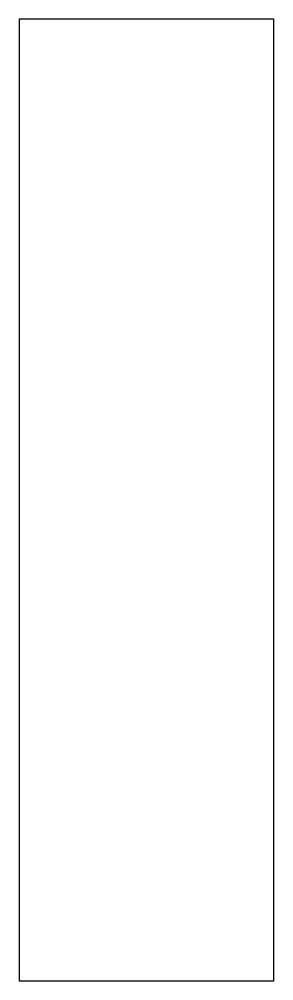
# Model space of a CAD drawing. Header units: millimetres. Extents: x -284 to -192, y -75 to 273.
import ezdxf

# ---------------------------------------------------------------- set-up
doc = ezdxf.new("R2010")
doc.units = ezdxf.units.MM
doc.layers.get('0').update_dxf_attribs({"linetype": 'CONTINUOUS'})

msp = doc.modelspace()

# ---------------------------------------------------------------- linework, layer by layer
msp.add_lwpolyline([(-192, 273.5), (-284, 273.5), (-284, -74.5), (-192, -74.5)], close=True)

doc.saveas('drawing.dxf')
